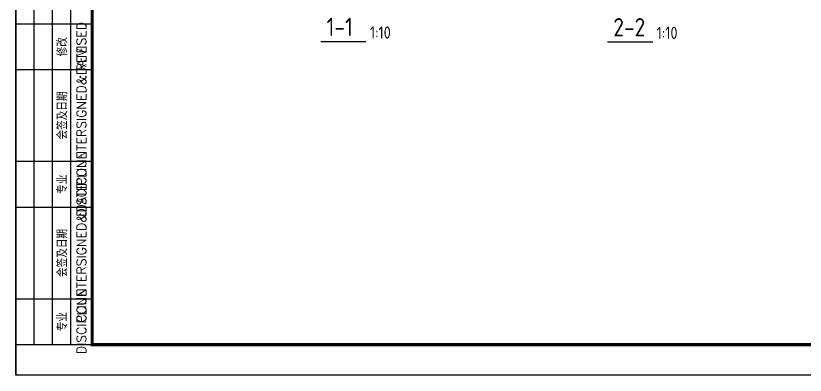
# Model space of a CAD drawing. Header units: millimetres. Extents: x 866561 to 877878, y 40199 to 44891.
# Drawn here: x 877017.4 to 877275.9, y 40208.1 to 40325.8 of the extents above; entities that cross this region are included whole.
import ezdxf
from ezdxf.enums import TextEntityAlignment as Align

# ---------------------------------------------------------------- set-up
doc = ezdxf.new("R2010")
doc.units = ezdxf.units.MM
doc.header["$LTSCALE"] = 1000
doc.header["$MEASUREMENT"] = 0
doc.linetypes.add('2', pattern=[11.4, 9, -0.9, 0.6, -0.9])
for name, color, linetype in [('10', 7, 'Continuous'), ('中文', 7, 'Continuous'), ('轴线', 253, '2')]:
    doc.layers.add(name, color=color, linetype=linetype)
doc.styles.add('ECEC_TK', font='txt_l.shx', dxfattribs={"bigfont": 'hztxt_l.shx'})
doc.styles.add('GBHZ', font='gbenor.shx', dxfattribs={"width": 0.9, "bigfont": 'gbcbig.shx'})

msp = doc.modelspace()

# ---------------------------------------------------------------- linework, layer by layer
for p, q in [((877017.389, 40208.139), (877017.389, 40802.139)), ((877017.389, 40802.139), (877017.389, 40208.139)), ((877023.389, 40218.139), (877023.389, 40398.139)), ((877029.389, 40218.139), (877029.389, 40398.139)), ((877035.389, 40218.139), (877035.389, 40398.139)), ((877017.389, 40323.139), (877042.389, 40323.139)), ((877017.389, 40308.139), (877042.389, 40308.139)), ((877017.389, 40278.139), (877042.389, 40278.139)), ((877017.389, 40263.139), (877042.389, 40263.139)), ((877017.389, 40233.139), (877042.389, 40233.139)), ((877858.389, 40208.139), (877017.389, 40208.139))]:
    msp.add_line(p, q)
at = {"color": 0, "const_width": 1}
msp.add_lwpolyline([(877848.389, 40218.139), (877042.389, 40218.139), (877042.389, 40792.139), (877848.389, 40792.139)], close=True, dxfattribs=at)
msp.add_lwpolyline([(877017.389, 40398.139), (877017.389, 40218.139), (877042.389, 40218.139), (877042.389, 40398.139)], close=True)
at = {"layer": '10', "const_width": 0.45}
msp.add_lwpolyline([(877117.25, 40317.273), (877132.113, 40317.273)], dxfattribs=at)
at = {"layer": '10', "const_width": 0.45, "elevation": 3}
msp.add_lwpolyline([(877211.154, 40317.158), (877226.018, 40317.158)], dxfattribs=at)

# ---------------------------------------------------------------- texts
at = {"style": 'ECEC_TK'}
for s, p in [('REVISED', (877038.889, 40315.639)), ('修改', (877032.389, 40315.639)), ('COUNTERSIGNED&DATE', (877038.889, 40293.139)), ('会签及日期', (877032.389, 40293.139)), ('DISCIPLINE', (877038.889, 40270.639)), ('专业', (877032.389, 40270.639)), ('COUNTERSIGNED&DATE', (877038.889, 40248.139)), ('会签及日期', (877032.389, 40248.139)), ('DISCIPLINE', (877038.889, 40225.639)), ('专业', (877032.389, 40225.639))]:
    msp.add_text(s, height=3, rotation=90, dxfattribs=at).set_placement(p, align=Align.MIDDLE)
at = {"layer": '中文', "style": 'GBHZ'}
for p in [(877133.339, 40318.289, -0.009), (877227.243, 40318.174, 2.991)]:
    msp.add_text('1:10', height=4, dxfattribs=at).set_placement(p)
at = {"layer": '轴线', "color": 61, "linetype": 'ByBlock', "style": 'GBHZ'}
for s, p in [('1-1', (877119.159, 40319.128)), ('2-2', (877213.064, 40319.013, 3))]:
    msp.add_text(s, height=6, dxfattribs=at).set_placement(p)

doc.saveas('drawing.dxf')
